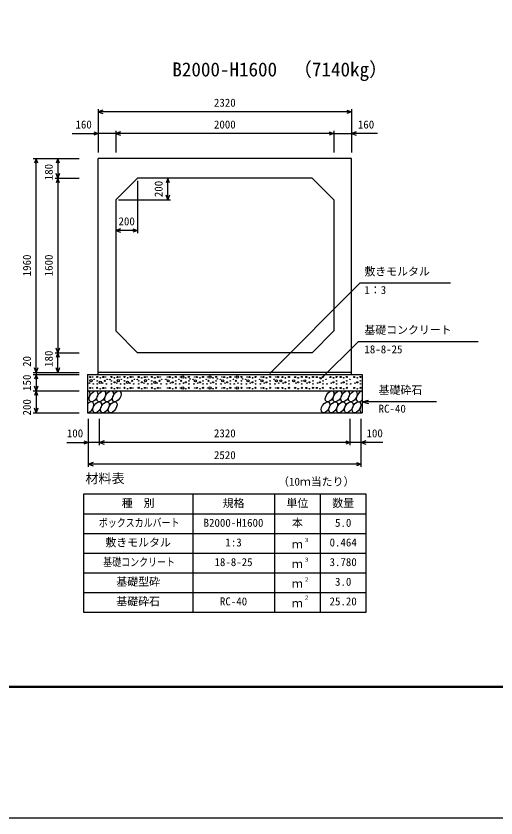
# Model space of a CAD drawing. Units: millimetres, scale not verified. Extents: x -50400 to 50400, y -17820 to 17820.
# Drawn here: x 15045 to 19445, y -17820 to -10474 of the extents above; entities that cross this region are included whole.
import ezdxf
from ezdxf.enums import TextEntityAlignment as Align

# ---------------------------------------------------------------- set-up
doc = ezdxf.new("R2010")
doc.units = ezdxf.units.MM
doc.header["$LTSCALE"] = 60
for name, color, linetype, lineweight in [('0-0_DIM', 7, 'Continuous', 25), ('0-1_Defpoints', 5, 'Continuous', 25), ('0-2_HATCH', 6, 'Continuous', 25), ('0-3_HYO', 3, 'Continuous', 25), ('0-4_HYO2', 4, 'Continuous', 25), ('0-5_OUTLINE', 3, 'Continuous', 25), ('0-7_TXT', 7, 'Continuous', 25), ('0-8_WAKU', 3, 'Continuous', 25)]:
    doc.layers.add(name, color=color, linetype=linetype, lineweight=lineweight)
doc.styles.add('ＭＳ ゴシック', font='')
doc.styles.get('ＭＳ ゴシック').set_extended_font_data('MS Gothic')

msp = doc.modelspace()

# ---------------------------------------------------------------- linework, layer by layer
at = {"layer": '0-0_DIM'}
for p, q in [((15799.98, -11326.22), (15799.98, -11723.11)), ((18119.98, -11351.22), (15799.98, -11351.22)), ((18119.98, -11326.22), (18119.98, -11723.11)), ((15959.98, -11526.22), (15959.98, -11723.11)), ((17959.98, -11526.22), (17959.98, -11723.11)), ((15559.24, -11551.22), (15799.98, -11551.22)), ((15959.98, -11551.22), (15799.98, -11551.22)), ((17959.98, -11551.22), (15959.98, -11551.22)), ((17959.98, -11551.22), (18119.98, -11551.22)), ((18360.73, -11551.22), (18119.98, -11551.22)), ((15203.88, -11778.11), (15624.98, -11778.11)), ((15228.88, -13738.11), (15228.88, -11778.11)), ((15428.88, -11778.11), (15428.88, -11958.11)), ((15403.88, -11958.11), (15624.98, -11958.11)), ((15428.88, -11958.11), (15428.88, -13558.11)), ((16436.05, -12158.11), (16436.05, -11958.11)), ((16159.98, -11983.11), (16159.98, -12462.83)), ((15984.98, -12158.11), (16461.05, -12158.11)), ((16159.98, -12437.83), (15959.98, -12437.83)), ((17371.17, -13747.69), (18196.48, -12922.38)), ((19028.89, -12922.38), (18196.48, -12922.38)), ((17838.01, -13801.84), (18182.07, -13457.78)), ((19281.62, -13457.78), (18182.07, -13457.78)), ((15403.88, -13558.11), (15624.98, -13558.11)), ((15428.88, -13738.11), (15428.88, -13558.11)), ((15203.88, -13738.11), (15624.98, -13738.11)), ((15203.88, -13758.11), (15624.98, -13758.11)), ((15228.88, -13738.11), (15228.88, -13758.11)), ((15228.88, -13758.11), (15228.88, -13908.11)), ((15203.88, -13908.11), (15624.98, -13908.11)), ((15228.88, -13908.11), (15228.88, -14108.11)), ((18219.98, -14008.11), (18277.94, -13992.58)), ((18899.79, -14008.11), (18219.98, -14008.11)), ((18219.98, -14008.11), (18277.94, -14023.64)), ((15203.88, -14108.11), (15624.98, -14108.11)), ((15709.98, -14604.72), (15709.98, -14163.11)), ((15809.98, -14404.72), (15809.98, -14163.11)), ((18109.98, -14404.72), (18109.98, -14163.11)), ((18109.98, -14404.72), (18109.98, -14163.11)), ((18209.98, -14604.72), (18209.98, -14163.11)), ((15510.44, -14379.72), (15709.98, -14379.72)), ((15809.98, -14379.72), (15709.98, -14379.72)), ((18109.98, -14379.72), (15809.98, -14379.72)), ((18209.98, -14379.72), (18109.98, -14379.72)), ((18409.53, -14379.72), (18209.98, -14379.72)), ((18209.98, -14579.72), (15709.98, -14579.72))]:
    msp.add_line(p, q, dxfattribs=at)
for points in [[(15842.27, -11335.83), (15799.98, -11351.22), (15842.27, -11366.61)], [(18077.7, -11335.83), (18119.98, -11351.22), (18077.7, -11366.61)], [(15757.7, -11535.83), (15799.98, -11551.22), (15757.7, -11566.61)], [(16002.27, -11535.83), (15959.98, -11551.22), (16002.27, -11566.61)], [(17917.7, -11535.83), (17959.98, -11551.22), (17917.7, -11566.61)], [(18162.27, -11535.83), (18119.98, -11551.22), (18162.27, -11566.61)], [(15244.27, -11820.4), (15228.88, -11778.11), (15213.49, -11820.4)], [(15444.27, -11820.4), (15428.88, -11778.11), (15413.49, -11820.4)], [(15444.27, -11915.83), (15428.88, -11958.11), (15413.49, -11915.83)], [(15444.27, -12000.4), (15428.88, -11958.11), (15413.49, -12000.4)], [(16451.44, -12000.4), (16436.05, -11958.11), (16420.66, -12000.4)], [(16451.44, -12115.83), (16436.05, -12158.11), (16420.66, -12115.83)], [(16002.27, -12422.44), (15959.98, -12437.83), (16002.27, -12453.22)], [(16117.7, -12422.44), (16159.98, -12437.83), (16117.7, -12453.22)], [(15444.27, -13515.83), (15428.88, -13558.11), (15413.49, -13515.83)], [(15444.27, -13600.4), (15428.88, -13558.11), (15413.49, -13600.4)], [(15244.27, -13695.83), (15228.88, -13738.11), (15213.49, -13695.83)], [(15444.27, -13695.83), (15428.88, -13738.11), (15413.49, -13695.83)], [(15244.27, -13800.4), (15228.88, -13758.11), (15213.49, -13800.4)], [(15244.27, -13865.83), (15228.88, -13908.11), (15213.49, -13865.83)], [(15244.27, -13950.4), (15228.88, -13908.11), (15213.49, -13950.4)], [(15244.27, -14065.83), (15228.88, -14108.11), (15213.49, -14065.83)], [(15667.7, -14364.33), (15709.98, -14379.72), (15667.7, -14395.12)], [(15852.27, -14364.33), (15809.98, -14379.72), (15852.27, -14395.12)], [(18067.7, -14364.33), (18109.98, -14379.72), (18067.7, -14395.12)], [(18252.27, -14364.33), (18209.98, -14379.72), (18252.27, -14395.12)], [(15752.27, -14564.33), (15709.98, -14579.72), (15752.27, -14595.12)], [(18167.7, -14564.33), (18209.98, -14579.72), (18167.7, -14595.12)]]:
    msp.add_lwpolyline(points, dxfattribs=at)
at = {"layer": '0-1_Defpoints'}
msp.add_lwpolyline([(0, -17820), (50400, -17820), (50400, 17820), (0, 17820)], close=True, dxfattribs=at)
at = {"layer": '0-2_HATCH'}
for centre, radius in [((15726.02, -13780.93), 5), ((15732.56, -13813.95), 10), ((15747.05, -13780.93), 2.5), ((15761.07, -13801.95), 2.5), ((15789.95, -13780.06), 5), ((15817.99, -13787.94), 2.5), ((15846.02, -13780.93), 5), ((15867.05, -13780.93), 2.5), ((15881.07, -13801.95), 2.5), ((15907.53, -13802.85), 2.5), ((15919.95, -13780.06), 5), ((15947.99, -13787.94), 2.5), ((15976.02, -13780.93), 5), ((15982.56, -13813.95), 10), ((15997.05, -13780.93), 2.5), ((16011.07, -13801.95), 2.5), ((16039.95, -13780.06), 5), ((16067.99, -13787.94), 2.5), ((16096.02, -13780.93), 5), ((16117.05, -13780.93), 2.5), ((16131.07, -13801.95), 2.5), ((16157.53, -13802.85), 2.5), ((16169.95, -13780.06), 5), ((16197.99, -13787.94), 2.5), ((16226.02, -13780.93), 5), ((16232.56, -13813.95), 10), ((16247.05, -13780.93), 2.5), ((16261.07, -13801.95), 2.5), ((16289.95, -13780.06), 5), ((16317.99, -13787.94), 2.5), ((16346.02, -13780.93), 5), ((16367.05, -13780.93), 2.5), ((16381.07, -13801.95), 2.5), ((16418.89, -13801.95), 2.5), ((16439.92, -13815.95), 10), ((16432.91, -13780.93), 2.5), ((16453.94, -13780.93), 5), ((16481.98, -13787.94), 2.5), ((16510.01, -13780.06), 5), ((16538.89, -13801.95), 2.5), ((16552.91, -13780.93), 2.5), ((16573.94, -13780.93), 10), ((16601.98, -13787.94), 2.5), ((16630.01, -13780.06), 5), ((16641.35, -13797.63), 2.5), ((16668.89, -13801.95), 2.5), ((16689.92, -13815.95), 10), ((16682.91, -13780.93), 2.5), ((16703.94, -13780.93), 5), ((16731.98, -13787.94), 2.5), ((16760.01, -13780.06), 5), ((16788.89, -13801.95), 2.5), ((16802.91, -13780.93), 2.5), ((16823.94, -13780.93), 10), ((16851.98, -13787.94), 2.5), ((16880.01, -13780.06), 5), ((16891.35, -13797.63), 2.5), ((16918.89, -13801.95), 2.5), ((16939.92, -13815.95), 10), ((16932.91, -13780.93), 2.5), ((16953.94, -13780.93), 5), ((16981.98, -13787.94), 2.5), ((17010.01, -13780.06), 5), ((17038.89, -13801.95), 2.5), ((17052.91, -13780.93), 2.5), ((17073.94, -13780.93), 10), ((17111.84, -13780.06), 5), ((17123.18, -13797.63), 2.5), ((17150.71, -13801.95), 2.5), ((17171.74, -13815.95), 10), ((17164.73, -13780.93), 2.5), ((17185.76, -13780.93), 5), ((17213.8, -13787.94), 2.5), ((17241.84, -13780.06), 5), ((17278.78, -13801.95), 2.5), ((17299.81, -13815.95), 10), ((17292.79, -13780.93), 2.5), ((17313.83, -13780.93), 5), ((17341.86, -13787.94), 2.5), ((17374.77, -13780.06), 5), ((17411.7, -13801.95), 2.5), ((17432.73, -13815.95), 10), ((17425.72, -13780.93), 2.5), ((17446.75, -13780.93), 5), ((17473.4, -13815.95), 10), ((17487.42, -13780.93), 5), ((17515.46, -13787.94), 2.5), ((17548.36, -13780.06), 5), ((17590.25, -13815.95), 10), ((17604.27, -13780.93), 5), ((17632.3, -13787.94), 2.5), ((17665.2, -13780.06), 5), ((17692.94, -13815.95), 10), ((17706.96, -13780.93), 5), ((17735, -13787.94), 2.5), ((17767.9, -13780.06), 5), ((17803.17, -13780.93), 5), ((17831.2, -13787.94), 2.5), ((17859.24, -13780.06), 5), ((17888.12, -13801.95), 2.5), ((17927.98, -13780.93), 5), ((17956.02, -13787.94), 2.5), ((17984.06, -13780.06), 5), ((18021.62, -13780.93), 5), ((18049.66, -13787.94), 2.5), ((18077.7, -13780.06), 5), ((18106.57, -13801.95), 2.5), ((18146.44, -13780.93), 5), ((18174.47, -13787.94), 2.5), ((18202.51, -13780.06), 5), ((15719.01, -13836.09), 2.5), ((15726.02, -13880.93), 5), ((15747.05, -13880.93), 2.5), ((15754.06, -13843.96), 2.5), ((15789.95, -13880.06), 5), ((15789.95, -13815.95), 2.5), ((15789.95, -13843.96), 2.5), ((15817.99, -13829.08), 10), ((15839.01, -13836.09), 2.5), ((15846.02, -13880.93), 5), ((15860.04, -13815.95), 5), ((15867.05, -13880.93), 2.5), ((15874.06, -13843.96), 2.5), ((15919.95, -13880.06), 5), ((15919.95, -13815.95), 2.5), ((15919.95, -13843.96), 2.5), ((15947.99, -13829.08), 5), ((15969.01, -13836.09), 2.5), ((15976.02, -13880.93), 5), ((15997.05, -13880.93), 2.5), ((16004.06, -13843.96), 2.5), ((16039.95, -13880.06), 5), ((16039.95, -13815.95), 2.5), ((16039.95, -13843.96), 2.5), ((16067.99, -13829.08), 10), ((16089.01, -13836.09), 2.5), ((16096.02, -13880.93), 5), ((16110.04, -13815.95), 5), ((16117.05, -13880.93), 2.5), ((16124.06, -13843.96), 2.5), ((16169.95, -13880.06), 5), ((16169.95, -13815.95), 2.5), ((16169.95, -13843.96), 2.5), ((16197.99, -13829.08), 5), ((16219.01, -13836.09), 2.5), ((16226.02, -13880.93), 5), ((16247.05, -13880.93), 2.5), ((16254.06, -13843.96), 2.5), ((16289.95, -13880.06), 5), ((16289.95, -13815.95), 2.5), ((16289.95, -13843.96), 2.5), ((16317.99, -13829.08), 10), ((16339.01, -13836.09), 2.5), ((16346.02, -13880.93), 5), ((16360.04, -13815.95), 5), ((16367.05, -13880.93), 2.5), ((16374.06, -13843.96), 2.5), ((16425.9, -13843.96), 2.5), ((16432.91, -13880.93), 2.5), ((16453.94, -13880.93), 5), ((16460.95, -13836.09), 2.5), ((16481.98, -13829.08), 5), ((16510.01, -13880.06), 5), ((16510.01, -13815.95), 2.5), ((16510.01, -13843.96), 2.5), ((16545.9, -13843.96), 2.5), ((16552.91, -13880.93), 2.5), ((16559.92, -13815.95), 5), ((16573.94, -13880.93), 10), ((16580.95, -13836.09), 2.5), ((16601.98, -13829.08), 5), ((16630.01, -13880.06), 5), ((16630.01, -13815.95), 2.5), ((16630.01, -13843.96), 2.5), ((16675.9, -13843.96), 2.5), ((16682.91, -13880.93), 2.5), ((16703.94, -13880.93), 5), ((16710.95, -13836.09), 2.5), ((16731.98, -13829.08), 5), ((16760.01, -13880.06), 5), ((16760.01, -13815.95), 2.5), ((16760.01, -13843.96), 2.5), ((16795.9, -13843.96), 2.5), ((16802.91, -13880.93), 2.5), ((16809.92, -13815.95), 5), ((16823.94, -13880.93), 10), ((16830.95, -13836.09), 2.5), ((16851.98, -13829.08), 5), ((16880.01, -13880.06), 5), ((16880.01, -13815.95), 2.5), ((16880.01, -13843.96), 2.5), ((16925.9, -13843.96), 2.5), ((16932.91, -13880.93), 2.5), ((16953.94, -13880.93), 5), ((16960.95, -13836.09), 2.5), ((16981.98, -13829.08), 5), ((17010.01, -13880.06), 5), ((17010.01, -13815.95), 2.5), ((17010.01, -13843.96), 2.5), ((17045.9, -13843.96), 2.5), ((17052.91, -13880.93), 2.5), ((17059.92, -13815.95), 5), ((17073.94, -13880.93), 10), ((17080.95, -13836.09), 2.5), ((17111.84, -13880.06), 5), ((17111.84, -13815.95), 2.5), ((17111.84, -13843.96), 2.5), ((17157.72, -13843.96), 2.5), ((17164.73, -13880.93), 2.5), ((17185.76, -13880.93), 5), ((17192.77, -13836.09), 2.5), ((17213.8, -13829.08), 5), ((17241.84, -13880.06), 5), ((17241.84, -13815.95), 2.5), ((17241.84, -13843.96), 2.5), ((17285.79, -13843.96), 2.5), ((17292.79, -13880.93), 2.5), ((17313.83, -13880.93), 5), ((17320.83, -13836.09), 2.5), ((17341.86, -13829.08), 5), ((17374.77, -13880.06), 5), ((17374.77, -13815.95), 2.5), ((17374.77, -13843.96), 2.5), ((17418.71, -13843.96), 2.5), ((17425.72, -13880.93), 2.5), ((17446.75, -13880.93), 5), ((17453.76, -13836.09), 2.5), ((17487.42, -13880.93), 5), ((17494.43, -13836.09), 2.5), ((17515.46, -13829.08), 5), ((17548.36, -13880.06), 5), ((17548.36, -13815.95), 2.5), ((17548.36, -13843.96), 2.5), ((17604.27, -13880.93), 5), ((17611.27, -13836.09), 2.5), ((17632.3, -13829.08), 5), ((17665.2, -13880.06), 5), ((17665.2, -13815.95), 2.5), ((17665.2, -13843.96), 2.5), ((17706.96, -13880.93), 5), ((17713.97, -13836.09), 2.5), ((17735, -13829.08), 5), ((17767.9, -13880.06), 5), ((17767.9, -13815.95), 2.5), ((17767.9, -13843.96), 2.5), ((17803.17, -13880.93), 5), ((17810.17, -13836.09), 2.5), ((17831.2, -13829.08), 5), ((17859.24, -13880.06), 5), ((17859.24, -13815.95), 2.5), ((17859.24, -13843.96), 2.5), ((17895.13, -13843.96), 2.5), ((17927.98, -13880.93), 5), ((17934.99, -13836.09), 2.5), ((17956.02, -13829.08), 5), ((17984.06, -13880.06), 5), ((17984.06, -13815.95), 2.5), ((17984.06, -13843.96), 2.5), ((18021.62, -13880.93), 5), ((18028.63, -13836.09), 2.5), ((18049.66, -13829.08), 5), ((18077.7, -13880.06), 5), ((18077.7, -13815.95), 2.5), ((18077.7, -13843.96), 2.5), ((18113.58, -13843.96), 2.5), ((18146.44, -13880.93), 5), ((18153.45, -13836.09), 2.5), ((18174.47, -13829.08), 5), ((18202.51, -13880.06), 5), ((18202.51, -13815.95), 2.5), ((18202.51, -13843.96), 2.5), ((15817.99, -13887.94), 2.5), ((15947.99, -13887.94), 2.5), ((16067.99, -13887.94), 2.5), ((16197.99, -13887.94), 2.5), ((16317.99, -13887.94), 2.5), ((16481.98, -13887.94), 2.5), ((16601.98, -13887.94), 2.5), ((16731.98, -13887.94), 2.5), ((16851.98, -13887.94), 2.5), ((16981.98, -13887.94), 2.5), ((17213.8, -13887.94), 2.5), ((17341.86, -13887.94), 2.5), ((17515.46, -13887.94), 2.5), ((17632.3, -13887.94), 2.5), ((17735, -13887.94), 2.5), ((17831.2, -13887.94), 2.5), ((17956.02, -13887.94), 2.5), ((18049.66, -13887.94), 2.5), ((18174.47, -13887.94), 2.5)]:
    msp.add_circle(centre, radius, dxfattribs=at)
for centre, start_param, end_param in [((15685.33, -13958.12), 4.3355439, 6.7245934), ((18204.54, -13958.12), 0.4199491, 4.357003), ((15718.58, -14058.11), 3.4740877, 7.5860497), ((18237.79, -14058.11), 1.2805297, 3.4964223)]:
    msp.add_ellipse(centre, major_axis=(29.09, 47.08), ratio=0.5792, start_param=start_param, end_param=end_param, dxfattribs=at)
for centre in [(15756.29, -13958.12), (15827.24, -13958.12), (15898.2, -13958.12), (15969.15, -13958.12), (17920.71, -13958.12), (17991.67, -13958.12), (18062.63, -13958.12), (18133.58, -13958.12), (15789.53, -14058.11), (15860.49, -14058.11), (15931.45, -14058.11), (17883.01, -14058.11), (17953.96, -14058.11), (18024.92, -14058.11), (18095.87, -14058.11), (18166.83, -14058.11)]:
    msp.add_ellipse(centre, major_axis=(29.09, 47.08), ratio=0.5792, dxfattribs=at)
at = {"layer": '0-3_HYO'}
for p, q in [((16664.98, -14854.72), (16664.98, -15934.72)), ((17414.98, -14854.72), (17414.98, -15934.72)), ((17834.98, -14854.72), (17834.98, -15934.72)), ((15664.98, -15034.72), (18254.98, -15034.72))]:
    msp.add_line(p, q, dxfattribs=at)
msp.add_lwpolyline([(15664.98, -15934.72), (18254.98, -15934.72), (18254.98, -14854.72), (15664.98, -14854.72)], close=True, dxfattribs=at)
at = {"layer": '0-4_HYO2'}
for p, q in [((15664.98, -15214.72), (18254.98, -15214.72)), ((15664.98, -15394.72), (18254.98, -15394.72)), ((15664.98, -15574.72), (18254.98, -15574.72)), ((15664.98, -15754.72), (18254.98, -15754.72))]:
    msp.add_line(p, q, dxfattribs=at)
at = {"layer": '0-5_OUTLINE'}
for p, q in [((18119.98, -11778.11), (15799.98, -11778.11)), ((15799.98, -13758.11), (15799.98, -11778.11)), ((18119.98, -13758.11), (18119.98, -11778.11)), ((15959.98, -12158.11), (16159.98, -11958.11)), ((17759.98, -11958.11), (16159.98, -11958.11)), ((17759.98, -11958.11), (17959.98, -12158.11)), ((15959.98, -12158.11), (15959.98, -13358.11)), ((17959.98, -12158.11), (17959.98, -13358.11)), ((17959.98, -13358.11), (17759.98, -13558.11)), ((15699.98, -13758.11), (15699.98, -14108.11)), ((15699.98, -13758.11), (18219.98, -13758.11)), ((18119.98, -13738.11), (15799.98, -13738.11)), ((18219.98, -13758.11), (18219.98, -14108.11)), ((15699.98, -13908.11), (18219.98, -13908.11)), ((15699.98, -14108.11), (18219.98, -14108.11))]:
    msp.add_line(p, q, dxfattribs=at)
msp.add_lwpolyline([(17759.98, -13558.11), (16159.98, -13558.11), (15959.98, -13358.11)], dxfattribs=at)
at = {"layer": '0-8_WAKU', "lineweight": 50}
msp.add_lwpolyline([(1200, -16620), (49200, -16620), (49200, 16620), (1200, 16620)], close=True, dxfattribs=at)

# ---------------------------------------------------------------- texts
at = {"layer": '0-0_DIM', "style": 'ＭＳ ゴシック'}
for s, p in [('2320', (16859.98, -11326.22)), ('160', (15590.34, -11526.22)), ('2000', (16859.98, -11526.22)), ('160', (18179.62, -11526.22)), ('200', (15984.98, -12412.83)), ('敷きモルタル', (18239.33, -12872.38)), ('1：3', (18239.33, -13042.5)), ('基礎コンクリート', (18239.33, -13407.78)), ('18-8-25', (18239.33, -13585.41)), ('基礎砕石', (18369.72, -13958.11)), ('RC-40', (18369.72, -14129.49)), ('100', (15511.34, -14354.72)), ('2320', (16859.98, -14354.72)), ('100', (18258.62, -14354.72)), ('2520', (16859.98, -14554.72))]:
    msp.add_text(s, height=73.31, dxfattribs=at).set_placement(p, align=Align.BOTTOM_LEFT)
for s, p in [('180', (15403.88, -11978.11)), ('200', (16411.05, -12133.11)), ('1960', (15203.88, -12858.11)), ('1600', (15403.88, -12858.11)), ('180', (15403.88, -13688.11)), ('20', (15203.88, -13688.04)), ('150', (15203.88, -13908.11)), ('200', (15203.88, -14133.11))]:
    msp.add_text(s, height=73.31, rotation=90, dxfattribs=at).set_placement(p, align=Align.BOTTOM_LEFT)
at = {"layer": '0-7_TXT', "style": 'ＭＳ ゴシック'}
for s, height, p in [('B2000-H1600', 128.3, (16478.73, -11065.61)), ('（7140kg）', 128.3, (17583.57, -11065.61)), ('材料表', 87.98, (15681.65, -14779.72)), ('（10ｍ当たり）', 73.31, (17448.31, -14798.06)), ('種\u3000別', 73.31, (16014.98, -14994.72)), ('規格', 73.31, (16939.98, -14994.72)), ('単位', 73.31, (17524.98, -14994.72)), ('数量', 73.31, (17944.98, -14994.72)), ('B2000-H1600', 73.31, (16764.98, -15174.72)), ('本', 73.31, (17574.98, -15174.72)), ('5.0', 73.31, (17969.98, -15174.72)), ('敷きモルタル', 73.31, (15864.98, -15354.72)), ('1:3', 73.31, (16964.98, -15354.72)), ('３', 36.66, (17684.22, -15304.11)), ('0.464', 73.31, (17919.98, -15354.72)), ('ｍ', 73.31, (17574.98, -15371.39)), ('18-8-25', 73.31, (16864.98, -15534.72)), ('ｍ', 73.31, (17574.98, -15551.39)), ('３', 36.66, (17684.22, -15484.11)), ('3.780', 73.31, (17919.98, -15534.72)), ('基礎型砕', 73.31, (15964.98, -15714.72)), ('２', 36.66, (17684.22, -15664.11)), ('3.0', 73.31, (17969.98, -15714.72)), ('ｍ', 73.31, (17574.98, -15731.39)), ('基礎砕石', 73.31, (15964.98, -15894.72)), ('２', 36.66, (17684.22, -15830.78)), ('RC-40', 73.31, (16914.98, -15894.72)), ('ｍ', 73.31, (17574.98, -15911.39)), ('25.20', 73.31, (17919.98, -15894.72))]:
    msp.add_text(s, height=height, dxfattribs=at).set_placement(p, align=Align.BOTTOM_LEFT)
at = {"layer": '0-7_TXT', "style": 'ＭＳ ゴシック', "width": 0.8}
for s, p in [('ボックスカルバート', (15804.98, -15174.72)), ('基礎コンクリート', (15844.98, -15534.72))]:
    msp.add_text(s, height=73.31, dxfattribs=at).set_placement(p, align=Align.BOTTOM_LEFT)

doc.saveas('drawing.dxf')
